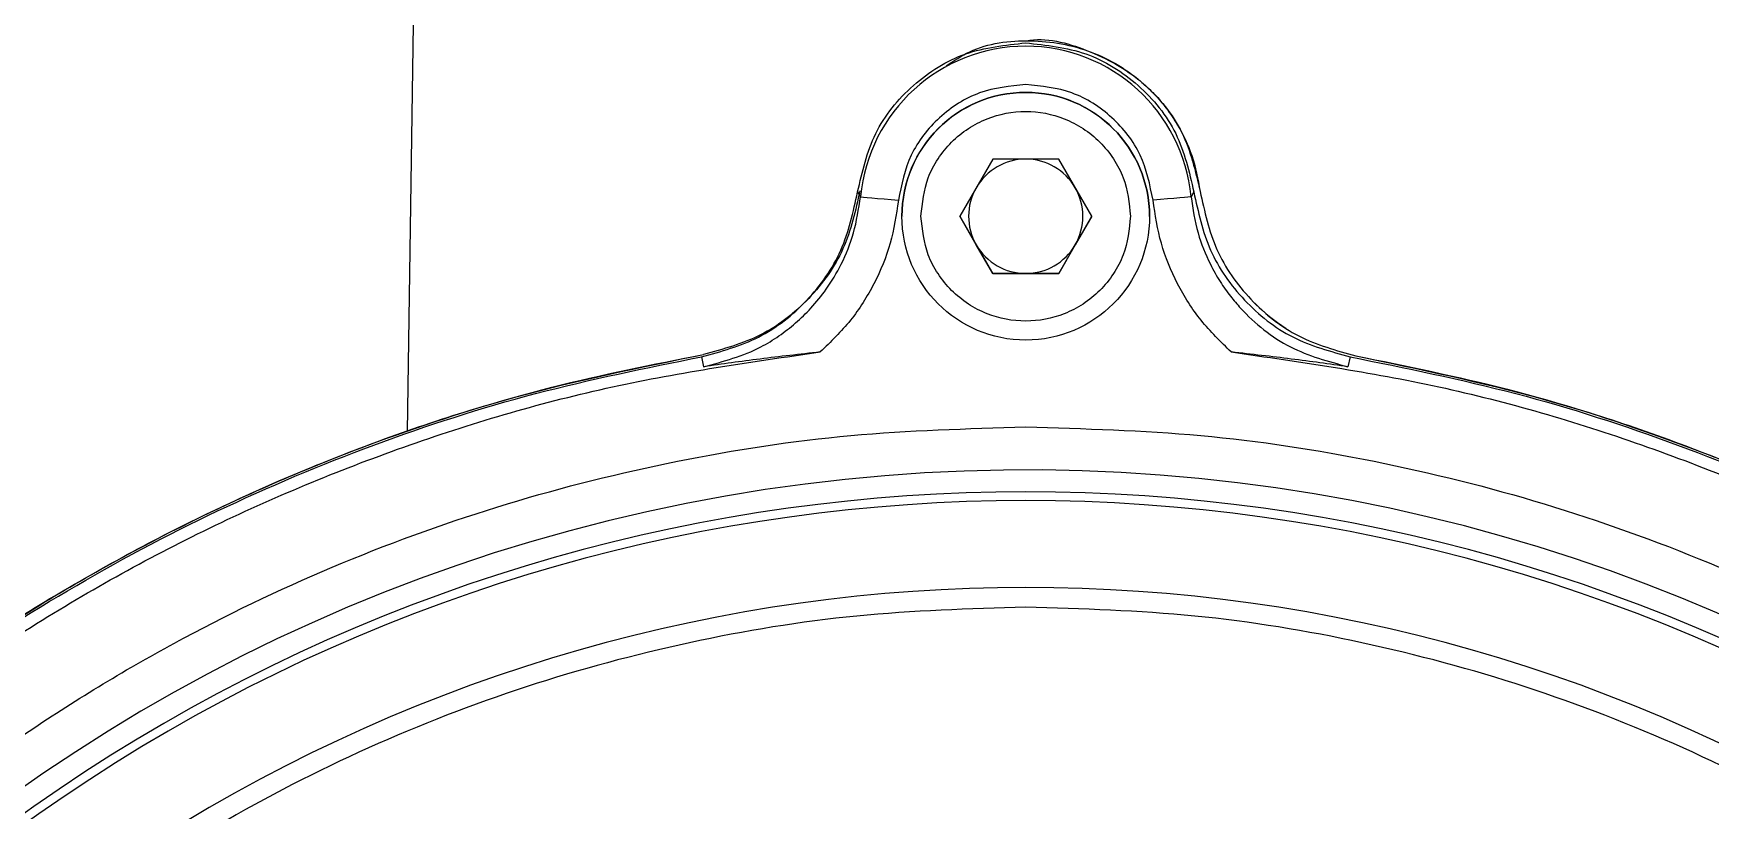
# Model space of a CAD drawing. Header units: millimetres. Extents: x 2642 to 4256, y 821 to 2003.
# Drawn here: x 2955 to 3043, y 1775.5 to 1816.3 of the extents above; entities that cross this region are included whole.
import ezdxf

# ---------------------------------------------------------------- set-up
doc = ezdxf.new("R2010")
doc.units = ezdxf.units.MM

msp = doc.modelspace()

# ---------------------------------------------------------------- linework, layer by layer
at = {"color": 7, "linetype": 'Continuous', "lineweight": 25}
for p, q in [((2974.914, 1816.762), (2974.589, 1795.394)), ((3005.336, 1809.692), (3003.604, 1806.692)), ((3008.8, 1809.692), (3005.336, 1809.692)), ((3010.532, 1806.692), (3008.8, 1809.692)), ((2998.243, 1807.968), (2998.392, 1807.718)), ((3015.894, 1807.968), (3015.745, 1807.718)), ((3016.226, 1807.995), (3016.226, 1807.995)), ((3000.568, 1806.699), (3000.568, 1806.699)), ((3000.628, 1806.699), (3000.628, 1806.699)), ((3003.604, 1806.692), (3005.336, 1803.692)), ((3004.47, 1805.192), (3003.604, 1806.692)), ((3008.8, 1803.692), (3010.532, 1806.692)), ((3010.532, 1806.692), (3009.666, 1805.192)), ((3013.508, 1806.685), (3013.508, 1806.685)), ((3013.568, 1806.685), (3013.568, 1806.685)), ((3005.336, 1803.692), (3004.47, 1805.192)), ((3009.666, 1805.192), (3008.8, 1803.692)), ((3005.336, 1803.692), (3008.8, 1803.692)), ((3005.336, 1803.692), (3005.336, 1803.692)), ((3007.068, 1803.692), (3005.336, 1803.692)), ((3008.8, 1803.692), (3007.068, 1803.692)), ((3008.8, 1803.692), (3008.8, 1803.692)), ((2990.153, 1799.442), (2990.153, 1799.442)), ((2990.041, 1799.317), (2990.16, 1798.8)), ((3024.097, 1799.317), (3023.977, 1798.8)), ((3024.401, 1799.369), (3024.401, 1799.369))]:
    msp.add_line(p, q, dxfattribs=at)
at = {"color": 7, "linetype": 'Continuous', "lineweight": 25, "flags": 128}
for points in [[(2998.392, 1807.718), (2998.436, 1807.714), (2998.553, 1807.703), (2998.739, 1807.685), (2998.987, 1807.662), (2999.287, 1807.633), (2999.629, 1807.601), (2999.999, 1807.566), (3000.383, 1807.53)], [(3015.745, 1807.718), (3015.701, 1807.714), (3015.584, 1807.703), (3015.398, 1807.685), (3015.15, 1807.662), (3014.85, 1807.633), (3014.508, 1807.601), (3014.138, 1807.566), (3013.754, 1807.53)]]:
    msp.add_lwpolyline(points, dxfattribs=at)
at = {"color": 7, "linetype": 'Continuous', "lineweight": 25}
msp.add_circle((3007.068, 1806.692), 6.5, dxfattribs=at)
for centre, radius, start, end in [((3007.069, 1806.898), 8.715, 5.40246, 174.59754), ((3007.068, 1806.692), 6.5, 0, 179.93876), ((3007.068, 1806.692), 3, 90, 150), ((3007.068, 1806.692), 3, 30, 90), ((3007.068, 1806.692), 3, 150, 210), ((3007.068, 1806.692), 3, 330, 30), ((3007.068, 1806.692), 3, 210, 270), ((3007.068, 1806.692), 3, 270, 330), ((2988.445, 1809.295), 10, 302.62258, 314.66639), ((3026.151, 1809.214), 10, 225.08863, 237.13271), ((3007.069, 1701.897), 91.48, 295.79271, 180), ((3007.069, 1701.897), 90.341, 353.64897, 186.35103), ((3007.069, 1701.897), 89.875, 353.64897, 186.35103), ((3007.069, 1701.897), 85.319, 353.33017, 186.66983)]:
    msp.add_arc(centre, radius, start, end, dxfattribs=at)
for points in [[(2998.243, 1807.968), (2998.485, 1809.022), (2998.969, 1811.13), (3001.056, 1813.683), (3003.842, 1815.447), (3005.993, 1815.674), (3007.069, 1815.788)], [(3007.069, 1815.788), (3008.144, 1815.674), (3010.295, 1815.447), (3013.081, 1813.683), (3015.168, 1811.13), (3015.652, 1809.022), (3015.894, 1807.968)], [(3007.069, 1813.613), (3006.241, 1813.524), (3004.587, 1813.346), (3002.456, 1811.967), (3000.882, 1809.975), (3000.549, 1808.345), (3000.383, 1807.53)], [(3013.754, 1807.53), (3013.588, 1808.345), (3013.255, 1809.975), (3011.681, 1811.967), (3009.55, 1813.346), (3007.896, 1813.524), (3007.069, 1813.613)], [(2998.365, 1808.033), (2998.134, 1806.992), (2997.672, 1804.911), (2995.783, 1802.281), (2993.241, 1800.275), (2991.183, 1799.72), (2990.153, 1799.442)], [(3016.226, 1807.995), (3016.452, 1806.953), (3016.906, 1804.87), (3018.783, 1802.232), (3021.317, 1800.215), (3023.373, 1799.651), (3024.401, 1799.369)], [(2909.395, 1712.687), (2909.919, 1716.339), (2910.967, 1723.642), (2914.087, 1734.285), (2918.295, 1744.528), (2923.65, 1754.229), (2930.055, 1763.268), (2937.436, 1771.53), (2945.698, 1778.911), (2954.737, 1785.316), (2964.438, 1790.671), (2974.681, 1794.879), (2985.324, 1797.999), (2992.627, 1799.047), (2996.279, 1799.571)], [(2909.598, 1719.23), (2910.284, 1722.524), (2911.657, 1729.112), (2914.977, 1738.665), (2919.181, 1747.848), (2924.317, 1756.551), (2930.306, 1764.688), (2937.094, 1772.172), (2944.607, 1778.928), (2952.769, 1784.882), (2961.494, 1789.981), (2970.696, 1794.145), (2980.262, 1797.425), (2986.856, 1798.77), (2990.153, 1799.442)], [(3017.858, 1799.571), (3021.51, 1799.047), (3028.813, 1797.999), (3039.456, 1794.879), (3049.699, 1790.671), (3059.4, 1785.316), (3068.439, 1778.911), (3076.701, 1771.53), (3084.082, 1763.268), (3090.487, 1754.229), (3095.842, 1744.528), (3100.05, 1734.285), (3103.17, 1723.642), (3104.218, 1716.339), (3104.742, 1712.687)], [(2942.314, 1776.647), (2944.611, 1778.534), (2949.204, 1782.308), (2956.705, 1787.153), (2964.576, 1791.354), (2972.805, 1794.801), (2981.299, 1797.554), (2987.127, 1798.729), (2990.041, 1799.317)], [(3024.097, 1799.317), (3027.01, 1798.729), (3032.838, 1797.554), (3041.332, 1794.801), (3049.561, 1791.354), (3057.432, 1787.153), (3064.933, 1782.308), (3069.526, 1778.534), (3071.823, 1776.647)], [(3024.401, 1799.369), (3027.695, 1798.682), (3034.283, 1797.309), (3043.836, 1793.989), (3053.019, 1789.785), (3061.722, 1784.649), (3069.859, 1778.66), (3077.343, 1771.872), (3084.099, 1764.359), (3090.053, 1756.197), (3095.152, 1747.472), (3099.316, 1738.27), (3102.596, 1728.704), (3103.941, 1722.11), (3104.613, 1718.813)], [(2913.328, 1701.898), (2913.415, 1704.965), (2913.589, 1711.1), (2914.992, 1720.215), (2917.217, 1729.153), (2920.325, 1737.828), (2924.264, 1746.158), (2929.001, 1754.061), (2934.49, 1761.461), (2940.677, 1768.289), (2947.505, 1774.476), (2954.905, 1779.965), (2962.809, 1784.702), (2971.138, 1788.641), (2979.813, 1791.749), (2988.751, 1793.974), (2997.866, 1795.377), (3004.001, 1795.551), (3007.069, 1795.638)], [(3007.069, 1795.638), (3010.136, 1795.551), (3016.272, 1795.377), (3025.386, 1793.974), (3034.324, 1791.749), (3042.999, 1788.641), (3051.329, 1784.702), (3059.232, 1779.965), (3066.632, 1774.476), (3073.46, 1768.289), (3079.647, 1761.461), (3085.136, 1754.061), (3089.873, 1746.158), (3093.812, 1737.828), (3096.92, 1729.153), (3099.145, 1720.215), (3100.548, 1711.1), (3100.722, 1704.965), (3100.809, 1701.898)], [(3007.069, 1786.183), (3004.106, 1786.093), (2998.181, 1785.912), (2989.391, 1784.457), (2980.798, 1782.152), (2972.497, 1778.938), (2964.58, 1774.872), (2957.135, 1769.994), (2950.245, 1764.36), (2943.986, 1758.032), (2938.428, 1751.081), (2933.632, 1743.583), (2929.652, 1735.622), (2926.534, 1727.286), (2924.305, 1718.668), (2923.014, 1709.865), (2922.589, 1700.966), (2923.098, 1695.06), (2923.352, 1692.107)], [(3090.785, 1692.107), (3091.039, 1695.06), (3091.548, 1700.966), (3091.124, 1709.865), (3089.832, 1718.668), (3087.603, 1727.286), (3084.485, 1735.622), (3080.505, 1743.583), (3075.709, 1751.081), (3070.151, 1758.032), (3063.892, 1764.36), (3057.002, 1769.994), (3049.557, 1774.872), (3041.64, 1778.938), (3033.339, 1782.152), (3024.746, 1784.457), (3015.957, 1785.912), (3010.031, 1786.093), (3007.069, 1786.183)]]:
    msp.add_open_spline(points, degree=3, dxfattribs=at)
for points, knots in [([(3002.896, 1814.584), (3003.297, 1814.851), (3004.6, 1815.721), (3007.333, 1816.059), (3010.564, 1815.504), (3013.383, 1813.776), (3015.488, 1811.183), (3015.98, 1809.058), (3016.226, 1807.995)], [0, 0, 0, 0, 0.0814564, 0.2651651, 0.4488739, 0.6325826, 0.8162913, 1, 1, 1, 1]), ([(3007.076, 1815.893), (3007.078, 1815.894), (3008.131, 1816.109), (3010.383, 1815.478), (3012.581, 1814.301), (3013.844, 1813.091), (3014.48, 1812.347), (3015.185, 1811.296), (3015.88, 1809.851), (3016.107, 1808.635), (3016.226, 1807.995)], [0, 0, 0, 0, 0.000618, 0.243991, 0.498056, 0.565598, 0.639607, 0.720081, 0.852794, 1, 1, 1, 1]), ([(3001.568, 1806.692), (3001.642, 1807.384), (3001.755, 1808.448), (3002.44, 1809.729), (3003.15, 1810.609), (3004.031, 1811.323), (3005.312, 1811.988), (3007.068, 1812.325), (3008.824, 1811.988), (3010.105, 1811.323), (3010.986, 1810.609), (3011.696, 1809.729), (3012.382, 1808.448), (3012.495, 1807.384), (3012.568, 1806.692)], [0, 0, 0, 0, 0.119728, 0.18418, 0.25, 0.31582, 0.380272, 0.5, 0.619728, 0.68418, 0.75, 0.81582, 0.880272, 1, 1, 1, 1]), ([(2990.041, 1799.317), (2991.073, 1799.598), (2993.135, 1800.16), (2995.679, 1802.178), (2997.56, 1804.828), (2998.015, 1806.92), (2998.243, 1807.968)], [0, 0, 0, 0, 0.250047, 0.499449, 0.749396, 1, 1, 1, 1]), ([(2990.16, 1798.8), (2991.194, 1799.075), (2992.587, 1799.446), (2994.121, 1800.401), (2995.001, 1801.079), (2995.84, 1801.895), (2996.666, 1802.913), (2997.449, 1804.224), (2998.111, 1805.854), (2998.295, 1807.077), (2998.392, 1807.718)], [0, 0, 0, 0, 0.2442896, 0.3290361, 0.4144898, 0.500125, 0.5979924, 0.7157703, 0.8510724, 1, 1, 1, 1]), ([(3000.383, 1807.53), (3000.268, 1806.77), (3000.039, 1805.255), (2999.153, 1803.127), (2997.933, 1801.17), (2996.832, 1800.105), (2996.279, 1799.571)], [0, 0, 0, 0, 0.250767, 0.500011, 0.749245, 1, 1, 1, 1]), ([(3017.858, 1799.571), (3017.306, 1800.105), (3016.204, 1801.17), (3014.984, 1803.127), (3014.098, 1805.255), (3013.869, 1806.77), (3013.754, 1807.53)], [0, 0, 0, 0, 0.250755, 0.499989, 0.749233, 1, 1, 1, 1]), ([(3015.745, 1807.718), (3015.842, 1807.077), (3016.026, 1805.854), (3016.628, 1804.375), (3017.243, 1803.286), (3017.785, 1802.519), (3018.88, 1801.232), (3020.839, 1799.652), (3022.946, 1799.08), (3023.977, 1798.8)], [0, 0, 0, 0, 0.149059, 0.284486, 0.365253, 0.437407, 0.500452, 0.755467, 1, 1, 1, 1]), ([(3015.894, 1807.968), (3016.121, 1806.923), (3016.573, 1804.834), (3018.451, 1802.186), (3020.996, 1800.164), (3023.062, 1799.6), (3024.097, 1799.317)], [0, 0, 0, 0, 0.250065, 0.499446, 0.749386, 1, 1, 1, 1]), ([(3012.568, 1806.692), (3012.495, 1806), (3012.382, 1804.936), (3011.696, 1803.655), (3010.986, 1802.775), (3010.105, 1802.061), (3008.824, 1801.397), (3007.068, 1801.059), (3005.312, 1801.397), (3004.031, 1802.061), (3003.15, 1802.775), (3002.44, 1803.655), (3001.755, 1804.936), (3001.642, 1806), (3001.568, 1806.692)], [0, 0, 0, 0, 0.119728, 0.18418, 0.25, 0.31582, 0.380272, 0.5, 0.619728, 0.68418, 0.75, 0.81582, 0.880272, 1, 1, 1, 1]), ([(2945.761, 1779.472), (2947.029, 1780.506), (2950.769, 1783.554), (2957.496, 1787.729), (2965.669, 1791.988), (2973.898, 1795.299), (2982.034, 1797.834), (2987.485, 1798.914), (2990.153, 1799.442)], [0, 0, 0, 0, 0.099746, 0.294067, 0.481254, 0.661306, 0.834221, 1, 1, 1, 1]), ([(2996.279, 1799.571), (2995.211, 1799.451), (2993.064, 1799.21), (2991.131, 1798.937), (2990.16, 1798.8)], [0, 0, 0, 0, 0.497557, 1, 1, 1, 1]), ([(3023.977, 1798.8), (3023.006, 1798.937), (3021.073, 1799.21), (3018.926, 1799.451), (3017.858, 1799.571)], [0, 0, 0, 0, 0.5024427, 1, 1, 1, 1]), ([(3024.401, 1799.369), (3027.066, 1798.829), (3032.513, 1797.726), (3040.638, 1795.158), (3048.849, 1791.808), (3057.015, 1787.53), (3064.79, 1782.569), (3069.508, 1778.647), (3071.773, 1776.763)], [0, 0, 0, 0, 0.153524, 0.313661, 0.480409, 0.653769, 0.833739, 1, 1, 1, 1])]:
    msp.add_open_spline(points, degree=3, knots=knots, dxfattribs=at)

doc.saveas('drawing.dxf')
